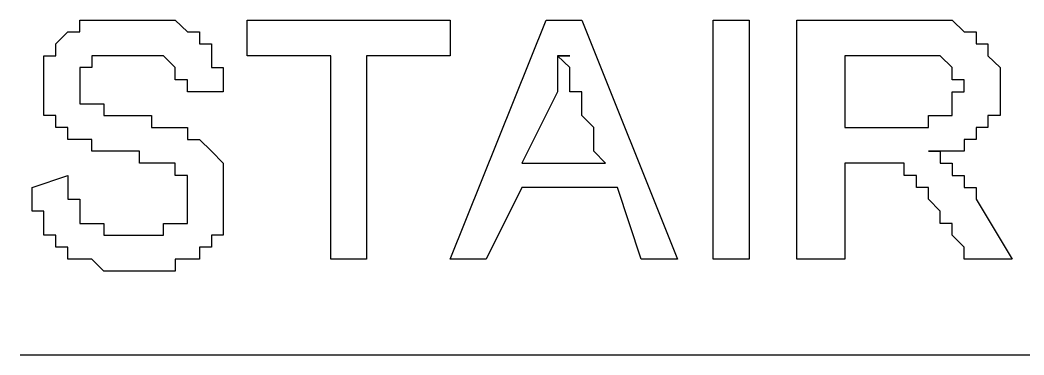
# Model space of a CAD drawing. Header units: inches. Extents: x -628 to 1537, y -1730 to 336.
# Drawn here: x 107.93 to 130.17, y -431.14 to -423.73 of the extents above; entities that cross this region are included whole.
import ezdxf

# ---------------------------------------------------------------- set-up
doc = ezdxf.new("R2010")
doc.units = ezdxf.units.IN
doc.layers.get('0').update_dxf_attribs({"linetype": 'CONTINUOUS'})

msp = doc.modelspace()

# ---------------------------------------------------------------- linework, layer by layer
at = {"color": 6}
for p, q in [((109.255, -423.984), (109.255, -423.726)), ((109.255, -423.726), (109.255, -423.726)), ((109.255, -423.726), (109.515, -423.726)), ((109.515, -423.726), (109.515, -423.726)), ((109.515, -423.726), (109.515, -423.726)), ((109.515, -423.726), (109.515, -423.726)), ((109.515, -423.726), (109.782, -423.726)), ((109.782, -423.726), (109.782, -423.726)), ((109.782, -423.726), (109.782, -423.726)), ((109.782, -423.726), (109.782, -423.726)), ((109.782, -423.726), (110.049, -423.726)), ((110.049, -423.726), (110.049, -423.726)), ((110.049, -423.726), (110.049, -423.726)), ((110.049, -423.726), (110.316, -423.726)), ((110.316, -423.726), (110.316, -423.726)), ((110.316, -423.726), (110.316, -423.726)), ((110.316, -423.726), (110.316, -423.726)), ((110.316, -423.726), (110.574, -423.726)), ((110.574, -423.726), (110.574, -423.726)), ((110.574, -423.726), (110.574, -423.726)), ((110.574, -423.726), (110.841, -423.726)), ((110.841, -423.726), (110.841, -423.726)), ((110.841, -423.726), (110.841, -423.726)), ((110.841, -423.726), (111.108, -423.726)), ((111.108, -423.726), (111.108, -423.726)), ((111.108, -423.726), (111.108, -423.726)), ((111.108, -423.726), (111.108, -423.726)), ((111.108, -423.726), (111.367, -423.726)), ((111.367, -423.726), (111.367, -423.726)), ((111.367, -423.726), (111.367, -423.726)), ((111.367, -423.726), (111.367, -423.726)), ((111.367, -423.726), (111.636, -423.984)), ((112.962, -424.518), (112.962, -423.726)), ((112.962, -423.726), (117.462, -423.726)), ((117.462, -423.726), (117.462, -424.518)), ((117.462, -429.018), (119.583, -423.726)), ((119.583, -423.726), (120.375, -423.726)), ((120.375, -423.726), (122.496, -429.018)), ((123.291, -429.018), (123.291, -423.726)), ((123.291, -423.726), (124.083, -423.726)), ((124.083, -423.726), (124.083, -429.018)), ((125.145, -429.018), (125.145, -423.726)), ((125.145, -423.726), (127.524, -423.726)), ((127.524, -423.726), (127.791, -423.726)), ((127.791, -423.726), (127.791, -423.726)), ((127.791, -423.726), (127.791, -423.726)), ((127.791, -423.726), (128.058, -423.726)), ((128.058, -423.726), (128.058, -423.726)), ((128.058, -423.726), (128.058, -423.726)), ((128.058, -423.726), (128.316, -423.726)), ((128.316, -423.726), (128.316, -423.726)), ((128.316, -423.726), (128.316, -423.726)), ((128.316, -423.726), (128.316, -423.726)), ((128.316, -423.726), (128.583, -423.726)), ((128.583, -423.726), (128.583, -423.726)), ((128.583, -423.726), (128.583, -423.726)), ((128.583, -423.726), (128.583, -423.726)), ((128.583, -423.726), (128.85, -423.984)), ((108.72, -424.251), (108.987, -423.984)), ((108.987, -423.984), (108.987, -423.984)), ((108.987, -423.984), (108.987, -423.984)), ((108.987, -423.984), (108.987, -423.984)), ((108.987, -423.984), (108.987, -423.984)), ((108.987, -423.984), (109.255, -423.984)), ((109.255, -423.984), (109.255, -423.984)), ((111.636, -423.984), (111.636, -423.984)), ((111.636, -423.984), (111.636, -423.984)), ((111.636, -423.984), (111.636, -423.984)), ((111.636, -423.984), (111.636, -423.984)), ((111.636, -423.984), (111.903, -423.984)), ((111.903, -423.984), (111.903, -423.984)), ((111.903, -423.984), (111.903, -424.251)), ((128.85, -423.984), (128.85, -423.984)), ((128.85, -423.984), (128.85, -423.984)), ((128.85, -423.984), (128.85, -423.984)), ((128.85, -423.984), (129.118, -423.984)), ((129.118, -423.984), (129.118, -423.984)), ((129.118, -423.984), (129.118, -423.984)), ((129.118, -423.984), (129.118, -424.251)), ((108.72, -424.518), (108.72, -424.251)), ((108.72, -424.251), (108.72, -424.251)), ((108.72, -424.251), (108.72, -424.251)), ((108.72, -424.251), (108.72, -424.251)), ((108.72, -424.251), (108.72, -424.251)), ((111.903, -424.251), (111.903, -424.251)), ((111.903, -424.251), (111.903, -424.251)), ((111.903, -424.251), (112.17, -424.251)), ((112.17, -424.251), (112.17, -424.251)), ((112.17, -424.251), (112.17, -424.518)), ((129.118, -424.251), (129.118, -424.251)), ((129.118, -424.251), (129.378, -424.251)), ((129.378, -424.251), (129.378, -424.251)), ((129.378, -424.251), (129.378, -424.251)), ((129.378, -424.251), (129.378, -424.518)), ((108.453, -424.776), (108.453, -424.518)), ((108.453, -424.518), (108.453, -424.518)), ((108.453, -424.518), (108.453, -424.518)), ((108.453, -424.518), (108.72, -424.518)), ((109.782, -424.518), (109.515, -424.518)), ((109.515, -424.518), (109.515, -424.518)), ((109.515, -424.518), (109.515, -424.518)), ((109.515, -424.518), (109.515, -424.518)), ((109.515, -424.518), (109.515, -424.776)), ((110.049, -424.518), (109.782, -424.518)), ((109.782, -424.518), (109.782, -424.518)), ((109.782, -424.518), (109.782, -424.518)), ((109.782, -424.518), (109.782, -424.518)), ((110.316, -424.518), (110.049, -424.518)), ((110.049, -424.518), (110.049, -424.518)), ((110.049, -424.518), (110.049, -424.518)), ((110.574, -424.518), (110.316, -424.518)), ((110.316, -424.518), (110.316, -424.518)), ((110.316, -424.518), (110.316, -424.518)), ((110.316, -424.518), (110.316, -424.518)), ((110.841, -424.518), (110.574, -424.518)), ((110.574, -424.518), (110.574, -424.518)), ((110.574, -424.518), (110.574, -424.518)), ((111.108, -424.518), (110.841, -424.518)), ((110.841, -424.518), (110.841, -424.518)), ((110.841, -424.518), (110.841, -424.518)), ((110.841, -424.518), (110.841, -424.518)), ((111.367, -424.776), (111.108, -424.518)), ((111.108, -424.518), (111.108, -424.518)), ((111.108, -424.518), (111.108, -424.518)), ((111.108, -424.518), (111.108, -424.518)), ((111.108, -424.518), (111.108, -424.518)), ((112.17, -424.518), (112.17, -424.518)), ((112.17, -424.518), (112.17, -424.518)), ((112.17, -424.518), (112.17, -424.518)), ((112.17, -424.518), (112.17, -424.776)), ((114.816, -424.518), (112.962, -424.518)), ((114.816, -429.018), (114.816, -424.518)), ((117.462, -424.518), (115.608, -424.518)), ((115.608, -424.518), (115.608, -429.018)), ((120.108, -424.776), (119.841, -424.518)), ((119.841, -424.518), (119.841, -424.518)), ((119.841, -424.518), (119.841, -424.518)), ((119.841, -424.518), (119.841, -424.518)), ((119.841, -424.518), (120.108, -424.518)), ((120.108, -424.518), (119.841, -424.518)), ((119.841, -424.518), (119.841, -424.776)), ((120.108, -424.518), (120.108, -424.518)), ((120.108, -424.518), (120.108, -424.518)), ((127.791, -424.518), (126.204, -424.518)), ((126.204, -424.518), (126.204, -426.105)), ((128.058, -424.518), (127.791, -424.518)), ((127.791, -424.518), (127.791, -424.518)), ((127.791, -424.518), (127.791, -424.518)), ((127.791, -424.518), (127.791, -424.518)), ((128.316, -424.518), (128.058, -424.518)), ((128.058, -424.518), (128.058, -424.518)), ((128.058, -424.518), (128.058, -424.518)), ((128.583, -424.776), (128.316, -424.518)), ((128.316, -424.518), (128.316, -424.518)), ((128.316, -424.518), (128.316, -424.518)), ((128.316, -424.518), (128.316, -424.518)), ((128.316, -424.518), (128.316, -424.518)), ((129.378, -424.518), (129.378, -424.518)), ((129.378, -424.518), (129.378, -424.518)), ((129.378, -424.518), (129.378, -424.518)), ((129.378, -424.518), (129.645, -424.776)), ((108.453, -425.045), (108.453, -424.776)), ((108.453, -424.776), (108.453, -424.776)), ((108.453, -424.776), (108.453, -424.776)), ((108.453, -424.776), (108.453, -424.776)), ((109.515, -424.776), (109.255, -424.776)), ((109.255, -424.776), (109.255, -424.776)), ((109.255, -424.776), (109.255, -424.776)), ((109.255, -424.776), (109.255, -424.776)), ((109.255, -424.776), (109.255, -425.045)), ((111.367, -425.045), (111.367, -424.776)), ((111.367, -424.776), (111.367, -424.776)), ((111.367, -424.776), (111.367, -424.776)), ((111.367, -424.776), (111.367, -424.776)), ((111.367, -424.776), (111.367, -424.776)), ((112.17, -424.776), (112.17, -424.776)), ((112.17, -424.776), (112.428, -424.776)), ((112.428, -424.776), (112.428, -424.776)), ((112.428, -424.776), (112.428, -425.045)), ((119.841, -424.776), (119.841, -424.776)), ((119.841, -424.776), (119.841, -424.776)), ((119.841, -424.776), (119.841, -425.045)), ((120.108, -425.045), (120.108, -424.776)), ((120.108, -424.776), (120.108, -424.776)), ((120.108, -424.776), (120.108, -424.776)), ((128.583, -425.045), (128.583, -424.776)), ((128.583, -424.776), (128.583, -424.776)), ((128.583, -424.776), (128.583, -424.776)), ((128.583, -424.776), (128.583, -424.776)), ((128.583, -424.776), (128.583, -424.776)), ((129.645, -424.776), (129.645, -424.776)), ((129.645, -424.776), (129.645, -424.776)), ((129.645, -424.776), (129.645, -425.045)), ((108.453, -425.312), (108.453, -425.045)), ((108.453, -425.045), (108.453, -425.045)), ((108.453, -425.045), (108.453, -425.045)), ((108.453, -425.045), (108.453, -425.045)), ((109.255, -425.045), (109.255, -425.045)), ((109.255, -425.045), (109.255, -425.045)), ((109.255, -425.045), (109.255, -425.312)), ((111.636, -425.045), (111.367, -425.045)), ((111.367, -425.045), (111.367, -425.045)), ((111.636, -425.312), (111.636, -425.045)), ((112.428, -425.045), (112.428, -425.045)), ((112.428, -425.045), (112.428, -425.045)), ((112.428, -425.045), (112.428, -425.045)), ((112.428, -425.045), (112.428, -425.312)), ((119.841, -425.045), (119.841, -425.045)), ((119.841, -425.045), (119.841, -425.045)), ((119.841, -425.045), (119.841, -425.045)), ((119.841, -425.045), (119.841, -425.312)), ((120.108, -425.312), (120.108, -425.045)), ((120.108, -425.045), (120.108, -425.045)), ((120.108, -425.045), (120.108, -425.045)), ((120.108, -425.045), (120.108, -425.045)), ((120.108, -425.045), (120.108, -425.045)), ((120.108, -425.045), (120.108, -425.045)), ((120.108, -425.045), (120.108, -425.045)), ((120.108, -425.045), (120.108, -425.045)), ((120.108, -425.045), (120.108, -425.045)), ((128.85, -425.045), (128.583, -425.045)), ((128.583, -425.045), (128.583, -425.045)), ((128.583, -425.045), (128.583, -425.045)), ((128.85, -425.312), (128.85, -425.045)), ((129.645, -425.045), (129.645, -425.045)), ((129.645, -425.045), (129.645, -425.045)), ((129.645, -425.045), (129.645, -425.045)), ((129.645, -425.045), (129.645, -425.312)), ((108.453, -425.579), (108.453, -425.312)), ((108.453, -425.312), (108.453, -425.312)), ((108.453, -425.312), (108.453, -425.312)), ((108.453, -425.312), (108.453, -425.312)), ((109.255, -425.312), (109.255, -425.312)), ((109.255, -425.312), (109.255, -425.312)), ((109.255, -425.312), (109.255, -425.312)), ((109.255, -425.312), (109.255, -425.579)), ((111.636, -425.312), (111.636, -425.312)), ((111.636, -425.312), (111.636, -425.312)), ((112.428, -425.312), (111.636, -425.312)), ((112.428, -425.312), (112.428, -425.312)), ((112.428, -425.312), (112.428, -425.312)), ((119.841, -425.312), (119.049, -426.897)), ((119.841, -425.312), (119.841, -425.312)), ((119.841, -425.312), (119.841, -425.312)), ((120.375, -425.312), (120.108, -425.312)), ((120.108, -425.312), (120.108, -425.312)), ((120.108, -425.312), (120.108, -425.312)), ((120.108, -425.312), (120.108, -425.312)), ((120.375, -425.579), (120.375, -425.312)), ((128.583, -425.579), (128.583, -425.312)), ((128.583, -425.312), (128.85, -425.312)), ((128.85, -425.312), (128.85, -425.312)), ((128.85, -425.312), (128.85, -425.312)), ((129.645, -425.312), (129.645, -425.312)), ((129.645, -425.312), (129.645, -425.312)), ((129.645, -425.312), (129.645, -425.312)), ((129.645, -425.312), (129.645, -425.579)), ((108.453, -425.838), (108.453, -425.579)), ((108.453, -425.579), (108.453, -425.579)), ((108.453, -425.579), (108.453, -425.579)), ((109.255, -425.579), (109.255, -425.579)), ((109.255, -425.579), (109.515, -425.579)), ((109.515, -425.579), (109.515, -425.579)), ((109.515, -425.579), (109.515, -425.579)), ((109.515, -425.579), (109.515, -425.579)), ((109.515, -425.579), (109.515, -425.579)), ((109.515, -425.579), (109.515, -425.579)), ((109.515, -425.579), (109.782, -425.579)), ((109.782, -425.579), (109.782, -425.579)), ((109.782, -425.579), (109.782, -425.838)), ((120.375, -425.838), (120.375, -425.579)), ((120.375, -425.579), (120.375, -425.579)), ((120.375, -425.579), (120.375, -425.579)), ((128.583, -425.838), (128.583, -425.579)), ((128.583, -425.579), (128.583, -425.579)), ((128.583, -425.579), (128.583, -425.579)), ((128.583, -425.579), (128.583, -425.579)), ((129.645, -425.579), (129.645, -425.579)), ((129.645, -425.579), (129.645, -425.579)), ((129.645, -425.579), (129.645, -425.579)), ((129.645, -425.579), (129.645, -425.838)), ((108.72, -425.838), (108.453, -425.838)), ((108.453, -425.838), (108.453, -425.838)), ((108.453, -425.838), (108.453, -425.838)), ((108.72, -426.105), (108.72, -425.838)), ((108.72, -425.838), (108.72, -425.838)), ((109.782, -425.838), (109.782, -425.838)), ((109.782, -425.838), (110.049, -425.838)), ((110.049, -425.838), (110.049, -425.838)), ((110.049, -425.838), (110.049, -425.838)), ((110.049, -425.838), (110.316, -425.838)), ((110.316, -425.838), (110.316, -425.838)), ((110.316, -425.838), (110.574, -425.838)), ((110.574, -425.838), (110.574, -425.838)), ((110.574, -425.838), (110.574, -425.838)), ((110.574, -425.838), (110.574, -425.838)), ((110.574, -425.838), (110.841, -425.838)), ((110.841, -425.838), (110.841, -426.105)), ((120.644, -426.105), (120.375, -425.838)), ((120.375, -425.838), (120.375, -425.838)), ((120.375, -425.838), (120.375, -425.838)), ((120.375, -425.838), (120.375, -425.838)), ((128.058, -426.105), (128.058, -425.838)), ((128.058, -425.838), (128.316, -425.838)), ((128.316, -425.838), (128.316, -425.838)), ((128.316, -425.838), (128.316, -425.838)), ((128.316, -425.838), (128.316, -425.838)), ((128.316, -425.838), (128.583, -425.838)), ((128.583, -425.838), (128.583, -425.838)), ((128.583, -425.838), (128.583, -425.838)), ((129.645, -425.838), (129.378, -425.838)), ((129.378, -425.838), (129.378, -425.838)), ((129.378, -425.838), (129.378, -425.838)), ((129.378, -425.838), (129.378, -426.105)), ((108.987, -426.105), (108.72, -426.105)), ((108.72, -426.105), (108.72, -426.105)), ((108.72, -426.105), (108.72, -426.105)), ((108.72, -426.105), (108.72, -426.105)), ((108.987, -426.372), (108.987, -426.105)), ((108.987, -426.105), (108.987, -426.105)), ((110.841, -426.105), (110.841, -426.105)), ((110.841, -426.105), (110.841, -426.105)), ((110.841, -426.105), (111.108, -426.105)), ((111.108, -426.105), (111.108, -426.105)), ((111.108, -426.105), (111.108, -426.105)), ((111.108, -426.105), (111.367, -426.105)), ((111.367, -426.105), (111.367, -426.105)), ((111.367, -426.105), (111.367, -426.105)), ((111.367, -426.105), (111.367, -426.105)), ((111.367, -426.105), (111.636, -426.105)), ((111.636, -426.105), (111.636, -426.105)), ((111.636, -426.105), (111.636, -426.105)), ((111.636, -426.105), (111.636, -426.372)), ((120.644, -426.63), (120.644, -426.105)), ((126.204, -426.105), (127.524, -426.105)), ((127.524, -426.105), (127.524, -426.105)), ((127.524, -426.105), (127.791, -426.105)), ((127.791, -426.105), (127.791, -426.105)), ((127.791, -426.105), (127.791, -426.105)), ((127.791, -426.105), (128.058, -426.105)), ((128.058, -426.105), (128.058, -426.105)), ((128.058, -426.105), (128.058, -426.105)), ((128.058, -426.105), (128.058, -426.105)), ((129.378, -426.105), (129.118, -426.105)), ((129.118, -426.105), (129.118, -426.372)), ((129.378, -426.105), (129.378, -426.105)), ((129.378, -426.105), (129.378, -426.105)), ((129.378, -426.105), (129.378, -426.105)), ((109.255, -426.372), (108.987, -426.372)), ((108.987, -426.372), (108.987, -426.372)), ((108.987, -426.372), (108.987, -426.372)), ((109.515, -426.372), (109.255, -426.372)), ((109.255, -426.372), (109.255, -426.372)), ((109.255, -426.372), (109.255, -426.372)), ((109.255, -426.372), (109.255, -426.372)), ((109.515, -426.63), (109.515, -426.372)), ((109.515, -426.372), (109.515, -426.372)), ((111.636, -426.372), (111.636, -426.372)), ((111.636, -426.372), (111.903, -426.372)), ((111.903, -426.372), (111.903, -426.372)), ((111.903, -426.372), (111.903, -426.372)), ((111.903, -426.372), (111.903, -426.372)), ((111.903, -426.372), (111.903, -426.372)), ((111.903, -426.372), (112.17, -426.63)), ((129.118, -426.372), (128.85, -426.372)), ((128.85, -426.372), (128.85, -426.372)), ((128.85, -426.372), (128.85, -426.63)), ((129.118, -426.372), (129.118, -426.372)), ((129.118, -426.372), (129.118, -426.372)), ((129.118, -426.372), (129.118, -426.372)), ((129.118, -426.372), (129.118, -426.372)), ((109.782, -426.63), (109.515, -426.63)), ((109.515, -426.63), (109.515, -426.63)), ((110.049, -426.63), (109.782, -426.63)), ((109.782, -426.63), (109.782, -426.63)), ((109.782, -426.63), (109.782, -426.63)), ((110.316, -426.63), (110.049, -426.63)), ((110.049, -426.63), (110.049, -426.63)), ((110.049, -426.63), (110.049, -426.63)), ((110.049, -426.63), (110.049, -426.63)), ((110.574, -426.63), (110.316, -426.63)), ((110.316, -426.63), (110.316, -426.63)), ((110.574, -426.897), (110.574, -426.63)), ((112.17, -426.63), (112.17, -426.63)), ((112.17, -426.63), (112.17, -426.63)), ((112.17, -426.63), (112.17, -426.63)), ((112.17, -426.63), (112.17, -426.63)), ((112.17, -426.63), (112.428, -426.897)), ((120.903, -426.897), (120.644, -426.63)), ((120.644, -426.63), (120.644, -426.63)), ((128.316, -426.63), (128.058, -426.63)), ((128.058, -426.63), (128.058, -426.63)), ((128.058, -426.63), (128.058, -426.63)), ((128.058, -426.63), (128.058, -426.63)), ((128.058, -426.63), (128.316, -426.63)), ((128.583, -426.63), (128.316, -426.63)), ((128.316, -426.63), (128.316, -426.63)), ((128.316, -426.63), (128.316, -426.63)), ((128.316, -426.63), (128.316, -426.63)), ((128.316, -426.63), (128.316, -426.63)), ((128.316, -426.63), (128.316, -426.63)), ((128.316, -426.63), (128.316, -426.897)), ((128.85, -426.63), (128.583, -426.63)), ((128.583, -426.63), (128.583, -426.63)), ((128.583, -426.63), (128.583, -426.63)), ((128.85, -426.63), (128.85, -426.63)), ((110.841, -426.897), (110.574, -426.897)), ((110.574, -426.897), (110.574, -426.897)), ((111.108, -426.897), (110.841, -426.897)), ((110.841, -426.897), (110.841, -426.897)), ((110.841, -426.897), (110.841, -426.897)), ((110.841, -426.897), (110.841, -426.897)), ((111.367, -426.897), (111.108, -426.897)), ((111.108, -426.897), (111.108, -426.897)), ((111.108, -426.897), (111.108, -426.897)), ((111.108, -426.897), (111.108, -426.897)), ((111.367, -427.164), (111.367, -426.897)), ((111.367, -426.897), (111.367, -426.897)), ((112.428, -426.897), (112.428, -426.897)), ((112.428, -426.897), (112.428, -426.897)), ((112.428, -426.897), (112.428, -426.897)), ((112.428, -426.897), (112.428, -427.164)), ((119.049, -426.897), (120.903, -426.897)), ((126.729, -426.897), (126.204, -426.897)), ((126.204, -426.897), (126.204, -429.018)), ((126.996, -426.897), (126.729, -426.897)), ((126.729, -426.897), (126.729, -426.897)), ((127.266, -426.897), (126.996, -426.897)), ((126.996, -426.897), (126.996, -426.897)), ((126.996, -426.897), (126.996, -426.897)), ((127.524, -426.897), (127.266, -426.897)), ((127.266, -426.897), (127.266, -426.897)), ((127.266, -426.897), (127.266, -426.897)), ((127.266, -426.897), (127.266, -426.897)), ((127.266, -426.897), (127.266, -426.897)), ((127.266, -426.897), (127.266, -426.897)), ((127.524, -427.164), (127.524, -426.897)), ((127.524, -426.897), (127.524, -426.897)), ((128.316, -426.897), (128.316, -426.897)), ((128.316, -426.897), (128.583, -426.897)), ((128.583, -426.897), (128.583, -426.897)), ((128.583, -426.897), (128.583, -426.897)), ((128.583, -426.897), (128.583, -426.897)), ((128.583, -426.897), (128.583, -427.164)), ((108.195, -427.433), (108.987, -427.164)), ((108.987, -427.164), (108.987, -427.433)), ((111.636, -427.164), (111.367, -427.164)), ((111.367, -427.164), (111.367, -427.164)), ((111.367, -427.164), (111.367, -427.164)), ((111.367, -427.164), (111.367, -427.164)), ((111.636, -427.433), (111.636, -427.164)), ((111.636, -427.164), (111.636, -427.164)), ((111.636, -427.164), (111.636, -427.164)), ((112.428, -427.164), (112.428, -427.164)), ((112.428, -427.164), (112.428, -427.164)), ((112.428, -427.164), (112.428, -427.164)), ((112.428, -427.164), (112.428, -427.433)), ((127.791, -427.164), (127.524, -427.164)), ((127.524, -427.164), (127.524, -427.164)), ((127.524, -427.164), (127.524, -427.164)), ((127.791, -427.433), (127.791, -427.164)), ((127.791, -427.164), (127.791, -427.164)), ((127.791, -427.164), (127.791, -427.164)), ((128.583, -427.164), (128.85, -427.164)), ((128.85, -427.164), (128.85, -427.164)), ((128.85, -427.164), (128.85, -427.164)), ((128.85, -427.164), (128.85, -427.433)), ((108.195, -427.692), (108.195, -427.433)), ((108.195, -427.433), (108.195, -427.433)), ((108.195, -427.433), (108.195, -427.433)), ((108.195, -427.433), (108.195, -427.433)), ((108.987, -427.433), (108.987, -427.433)), ((108.987, -427.433), (108.987, -427.433)), ((108.987, -427.433), (108.987, -427.692)), ((111.636, -427.692), (111.636, -427.433)), ((111.636, -427.433), (111.636, -427.433)), ((111.636, -427.433), (111.636, -427.433)), ((111.636, -427.433), (111.636, -427.433)), ((112.428, -427.433), (112.428, -427.433)), ((112.428, -427.433), (112.428, -427.433)), ((112.428, -427.433), (112.428, -427.692)), ((119.049, -427.433), (118.256, -429.018)), ((121.17, -427.433), (119.049, -427.433)), ((121.695, -429.018), (121.17, -427.433)), ((128.058, -427.433), (127.791, -427.433)), ((127.791, -427.433), (127.791, -427.433)), ((128.058, -427.692), (128.058, -427.433)), ((128.058, -427.433), (128.058, -427.433)), ((128.85, -427.433), (128.85, -427.433)), ((128.85, -427.433), (129.118, -427.433)), ((129.118, -427.433), (129.118, -427.433)), ((129.118, -427.433), (129.118, -427.692)), ((108.195, -427.959), (108.195, -427.692)), ((108.195, -427.692), (108.195, -427.692)), ((108.195, -427.692), (108.195, -427.692)), ((108.195, -427.692), (108.195, -427.692)), ((108.987, -427.692), (108.987, -427.692)), ((108.987, -427.692), (108.987, -427.692)), ((108.987, -427.692), (109.255, -427.692)), ((109.255, -427.692), (109.255, -427.959)), ((111.636, -427.959), (111.636, -427.692)), ((111.636, -427.692), (111.636, -427.692)), ((111.636, -427.692), (111.636, -427.692)), ((112.428, -427.692), (112.428, -427.692)), ((112.428, -427.692), (112.428, -427.692)), ((112.428, -427.692), (112.428, -427.692)), ((112.428, -427.692), (112.428, -427.692)), ((112.428, -427.692), (112.428, -427.959)), ((128.316, -427.959), (128.058, -427.692)), ((128.058, -427.692), (128.058, -427.692)), ((128.058, -427.692), (128.058, -427.692)), ((128.058, -427.692), (128.058, -427.692)), ((128.058, -427.692), (128.058, -427.692)), ((128.058, -427.692), (128.058, -427.692)), ((128.058, -427.692), (128.058, -427.692)), ((128.058, -427.692), (128.058, -427.692)), ((129.118, -427.692), (129.912, -429.018)), ((108.453, -427.959), (108.195, -427.959)), ((108.195, -427.959), (108.195, -427.959)), ((108.453, -428.226), (108.453, -427.959)), ((109.255, -427.959), (109.255, -427.959)), ((109.255, -427.959), (109.255, -427.959)), ((109.255, -427.959), (109.255, -427.959)), ((109.255, -427.959), (109.255, -427.959)), ((109.255, -427.959), (109.255, -428.226)), ((111.636, -428.226), (111.636, -427.959)), ((111.636, -427.959), (111.636, -427.959)), ((111.636, -427.959), (111.636, -427.959)), ((111.636, -427.959), (111.636, -427.959)), ((111.636, -427.959), (111.636, -427.959)), ((112.428, -427.959), (112.428, -427.959)), ((112.428, -427.959), (112.428, -427.959)), ((112.428, -427.959), (112.428, -427.959)), ((112.428, -427.959), (112.428, -428.226)), ((128.316, -428.226), (128.316, -427.959)), ((128.316, -427.959), (128.316, -427.959)), ((128.316, -427.959), (128.316, -427.959)), ((128.316, -427.959), (128.316, -427.959)), ((128.316, -427.959), (128.316, -427.959)), ((108.453, -428.484), (108.453, -428.226)), ((108.453, -428.226), (108.453, -428.226)), ((108.453, -428.226), (108.453, -428.226)), ((108.453, -428.226), (108.453, -428.226)), ((108.453, -428.226), (108.453, -428.226)), ((109.255, -428.226), (109.515, -428.226)), ((109.515, -428.226), (109.515, -428.226)), ((109.515, -428.226), (109.515, -428.226)), ((109.515, -428.226), (109.515, -428.226)), ((109.515, -428.226), (109.782, -428.226)), ((109.782, -428.226), (109.782, -428.226)), ((109.782, -428.226), (109.782, -428.226)), ((109.782, -428.226), (109.782, -428.484)), ((111.108, -428.484), (111.108, -428.226)), ((111.108, -428.226), (111.367, -428.226)), ((111.367, -428.226), (111.367, -428.226)), ((111.367, -428.226), (111.367, -428.226)), ((111.367, -428.226), (111.367, -428.226)), ((111.367, -428.226), (111.367, -428.226)), ((111.367, -428.226), (111.636, -428.226)), ((112.428, -428.226), (112.428, -428.226)), ((112.428, -428.226), (112.428, -428.226)), ((112.428, -428.226), (112.428, -428.226)), ((112.428, -428.226), (112.428, -428.484)), ((128.583, -428.226), (128.316, -428.226)), ((128.316, -428.226), (128.316, -428.226)), ((128.583, -428.484), (128.583, -428.226)), ((128.583, -428.226), (128.583, -428.226)), ((108.72, -428.484), (108.453, -428.484)), ((108.453, -428.484), (108.453, -428.484)), ((108.72, -428.751), (108.72, -428.484)), ((108.72, -428.484), (108.72, -428.484)), ((109.782, -428.484), (110.049, -428.484)), ((110.049, -428.484), (110.049, -428.484)), ((110.049, -428.484), (110.049, -428.484)), ((110.049, -428.484), (110.049, -428.484)), ((110.049, -428.484), (110.316, -428.484)), ((110.316, -428.484), (110.316, -428.484)), ((110.316, -428.484), (110.316, -428.484)), ((110.316, -428.484), (110.574, -428.484)), ((110.574, -428.484), (110.574, -428.484)), ((110.574, -428.484), (110.574, -428.484)), ((110.574, -428.484), (110.574, -428.484)), ((110.574, -428.484), (110.841, -428.484)), ((110.841, -428.484), (110.841, -428.484)), ((110.841, -428.484), (110.841, -428.484)), ((110.841, -428.484), (111.108, -428.484)), ((111.108, -428.484), (111.108, -428.484)), ((111.108, -428.484), (111.108, -428.484)), ((112.428, -428.484), (112.17, -428.484)), ((112.17, -428.484), (112.17, -428.484)), ((112.17, -428.484), (112.17, -428.484)), ((112.17, -428.484), (112.17, -428.751)), ((128.85, -428.751), (128.583, -428.484)), ((128.583, -428.484), (128.583, -428.484)), ((128.583, -428.484), (128.583, -428.484)), ((108.987, -428.751), (108.72, -428.751)), ((108.72, -428.751), (108.72, -428.751)), ((108.72, -428.751), (108.72, -428.751)), ((108.72, -428.751), (108.72, -428.751)), ((108.987, -429.018), (108.987, -428.751)), ((108.987, -428.751), (108.987, -428.751)), ((108.987, -428.751), (108.987, -428.751)), ((112.17, -428.751), (111.903, -428.751)), ((111.903, -428.751), (111.903, -428.751)), ((111.903, -428.751), (111.903, -428.751)), ((111.903, -428.751), (111.903, -428.751)), ((111.903, -428.751), (111.903, -429.018)), ((112.17, -428.751), (112.17, -428.751)), ((128.85, -429.018), (128.85, -428.751)), ((109.255, -429.018), (108.987, -429.018)), ((108.987, -429.018), (108.987, -429.018)), ((109.515, -429.018), (109.255, -429.018)), ((109.255, -429.018), (109.255, -429.018)), ((109.255, -429.018), (109.255, -429.018)), ((109.255, -429.018), (109.255, -429.018)), ((109.782, -429.285), (109.515, -429.018)), ((109.515, -429.018), (109.515, -429.018)), ((109.515, -429.018), (109.515, -429.018)), ((109.515, -429.018), (109.515, -429.018)), ((111.636, -429.018), (111.367, -429.018)), ((111.367, -429.018), (111.367, -429.018)), ((111.367, -429.018), (111.367, -429.018)), ((111.367, -429.018), (111.367, -429.285)), ((111.903, -429.018), (111.636, -429.018)), ((111.636, -429.018), (111.636, -429.018)), ((111.636, -429.018), (111.636, -429.018)), ((111.636, -429.018), (111.636, -429.018)), ((111.636, -429.018), (111.636, -429.018)), ((115.608, -429.018), (114.816, -429.018)), ((118.256, -429.018), (117.462, -429.018)), ((122.496, -429.018), (121.695, -429.018)), ((124.083, -429.018), (123.291, -429.018)), ((126.204, -429.018), (125.145, -429.018)), ((129.912, -429.018), (128.85, -429.018)), ((128.85, -429.018), (128.85, -429.018)), ((110.049, -429.285), (109.782, -429.285)), ((109.782, -429.285), (109.782, -429.285)), ((109.782, -429.285), (109.782, -429.285)), ((110.316, -429.285), (110.049, -429.285)), ((110.049, -429.285), (110.049, -429.285)), ((110.049, -429.285), (110.049, -429.285)), ((110.049, -429.285), (110.049, -429.285)), ((110.574, -429.285), (110.316, -429.285)), ((110.316, -429.285), (110.316, -429.285)), ((110.316, -429.285), (110.316, -429.285)), ((110.841, -429.285), (110.574, -429.285)), ((110.574, -429.285), (110.574, -429.285)), ((110.574, -429.285), (110.574, -429.285)), ((110.574, -429.285), (110.574, -429.285)), ((111.108, -429.285), (110.841, -429.285)), ((110.841, -429.285), (110.841, -429.285)), ((110.841, -429.285), (110.841, -429.285)), ((111.367, -429.285), (111.108, -429.285)), ((111.108, -429.285), (111.108, -429.285)), ((111.108, -429.285), (111.108, -429.285)), ((107.928, -431.139), (150.567, -431.139))]:
    msp.add_line(p, q, dxfattribs=at)

doc.saveas('drawing.dxf')
